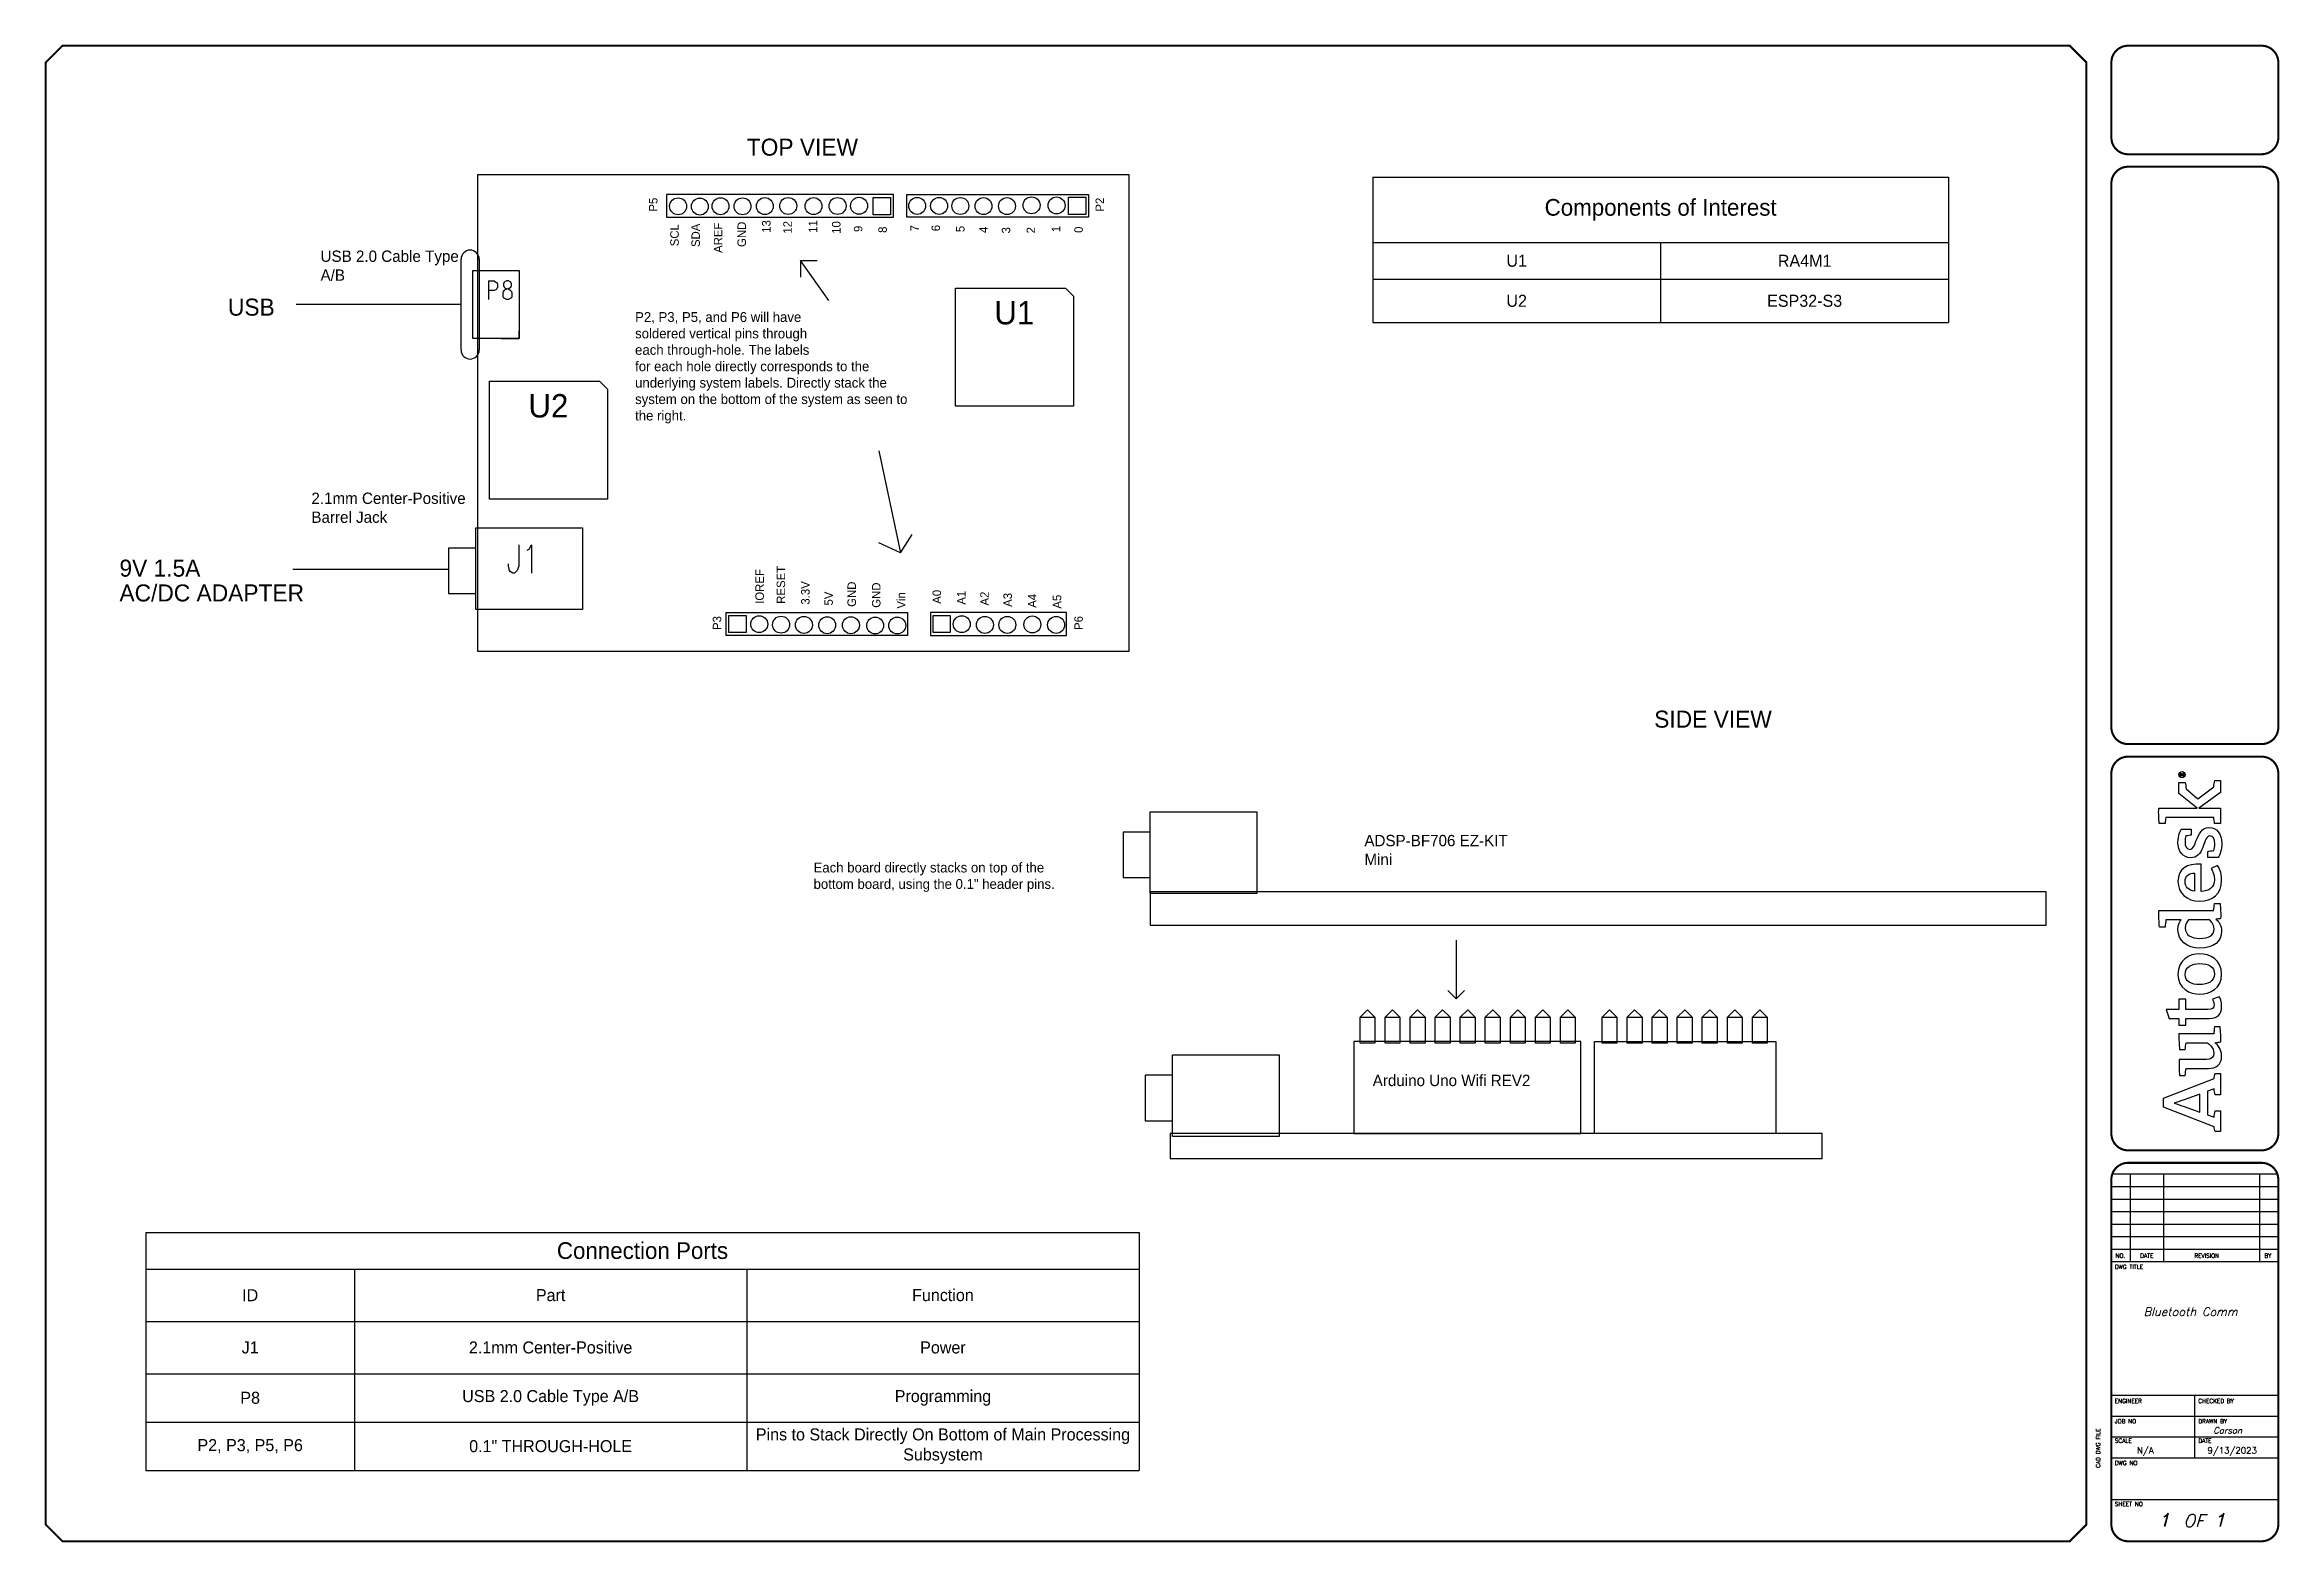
# Model space of a CAD drawing. Header units: inches. Extents: x 0 to 33.5, y 0.1 to 22.5.
import ezdxf
from ezdxf.enums import TextEntityAlignment as Align

# ---------------------------------------------------------------- set-up
doc = ezdxf.new("R2010")
doc.units = ezdxf.units.IN
doc.header["$MEASUREMENT"] = 0
for name, color, linetype in [('LAYER_1', 160, 'Continuous'), ('LAYNR1', 2, 'Continuous'), ('TITLE', 7, 'Continuous'), ('WIRES', 7, 'Continuous')]:
    doc.layers.add(name, color=color, linetype=linetype)
doc.styles.add('ITALIC', font='ITALIC')
doc.styles.add('SIMPLEX', font='SIMPLEX')

# ---------------------------------------------------------------- blocks, each defined once
blk = doc.blocks.new('*T13')
at = {"color": 0, "linetype": 'ByBlock', "lineweight": -2, "transparency": 16777216}
for p, q in [((0, 0), (8.625, 0)), ((0, 0), (0, -2.176)), ((8.625, 0), (8.625, -2.176)), ((0, -0.976), (8.625, -0.976)), ((4.312, -0.976), (4.312, -2.176)), ((0, -1.526), (8.625, -1.526)), ((0, -2.176), (8.625, -2.176))]:
    blk.add_line(p, q, dxfattribs=at)
at = {"color": 0, "transparency": 16777216, "attachment_point": 5}
for s, insert, char_height, width in [('Components of Interest', (4.312, -0.488), 0.25, 8.505), ('U1', (2.156, -1.251), 0.18, 4.1925), ('RA4M1 ', (6.469, -1.251), 0.18, 4.1925), ('U2', (2.156, -1.851), 0.18, 4.1925), ('ESP32-S3', (6.469, -1.851), 0.18, 4.1925)]:
    blk.add_mtext(s, dxfattribs=dict(at, insert=insert, char_height=char_height, width=width))
blk = doc.blocks.new('*T14')
at = {"color": 0, "linetype": 'ByBlock', "lineweight": -2, "transparency": 16777216}
for p, q in [((0, 0), (14.875, 0)), ((0, 0), (0, -3.564)), ((14.875, 0), (14.875, -3.564)), ((0, -0.548), (14.875, -0.548)), ((3.125, -0.548), (3.125, -3.564)), ((9, -0.548), (9, -3.564)), ((0, -1.332), (14.875, -1.332)), ((0, -2.116), (14.875, -2.116)), ((0, -2.84), (14.875, -2.84)), ((0, -3.564), (14.875, -3.564))]:
    blk.add_line(p, q, dxfattribs=at)
at = {"color": 0, "transparency": 16777216, "attachment_point": 5}
for s, insert, char_height, width in [('Connection Ports', (7.438, -0.274), 0.25, 14.755), ('ID', (1.562, -0.94), 0.18, 3.005), ('Part', (6.062, -0.94), 0.18, 5.755), ('Function', (11.938, -0.94), 0.18, 5.755), ('J1', (1.562, -1.724), 0.18, 3.005), ('{\\C256;2.1mm Center-Positive}', (6.062, -1.724), 0.18, 5.755), ('Power', (11.938, -1.724), 0.18, 5.755), ('P8', (1.562, -2.478), 0.18, 3.005), ('{\\C256;USB 2.0 Cable Type A/B\\P}', (6.062, -2.478), 0.18, 5.755), ('Programming', (11.938, -2.478), 0.18, 5.755), ('Pins to Stack Directly On Bottom of Main Processing Subsystem', (11.938, -3.202), 0.18, 5.755), ('P2, P3, P5, P6', (1.562, -3.202), 0.18, 3.005), ('0.1" THROUGH-HOLE', (6.062, -3.202), 0.18, 5.755)]:
    blk.add_mtext(s, dxfattribs=dict(at, insert=insert, char_height=char_height, width=width))
blk = doc.blocks.new('AI9-BLK2')
at = {"layer": 'LAYER_1', "color": 7}
blk.add_circle((0, 0), 2.03, dxfattribs=at)
blk.add_open_spline([(1.7, 0), (1.7, -1), (1, -1.8), (0, -1.8), (-1, -1.8), (-1.7, -1), (-1.7, 0), (-1.7, 1), (-1, 1.8), (0, 1.8), (1, 1.8), (1.7, 1), (1.7, 0)], degree=3, knots=[0, 0, 0, 0, 1, 1, 1, 2, 2, 2, 3, 3, 3, 4, 4, 4, 4], dxfattribs=at)
blk = doc.blocks.new('AI9-BLK1')
at = {"layer": 'LAYER_1', "color": 7}
for points, knots in [([(0.7, -1.1), (0.7, -1.1), (0.2, -0.4), (0.2, -0.4), (0.1, -0.2), (0, -0.2), (-0.1, -0.1), (0.3, 0), (0.5, 0.2), (0.5, 0.5), (0.5, 0.8), (0.3, 1.1), (-0.2, 1.1), (-0.2, 1.1), (-0.8, 1.1), (-0.8, 1.1), (-0.8, 1.1), (-0.8, -1.1), (-0.8, -1.1), (-0.8, -1.1), (-0.5, -1.1), (-0.5, -1.1), (-0.5, -1.1), (-0.5, -0.1), (-0.5, -0.1), (-0.4, -0.1), (-0.3, -0.2), (-0.2, -0.3), (-0.2, -0.3), (0.3, -1.1), (0.3, -1.1), (0.3, -1.1), (0.7, -1.1), (0.7, -1.1)], [0, 0, 0, 0, 1, 1, 1, 2, 2, 2, 3, 3, 3, 4, 4, 4, 5, 5, 5, 6, 6, 6, 7, 7, 7, 8, 8, 8, 9, 9, 9, 10, 10, 10, 11, 11, 11, 11]), ([(0.2, 0.5), (0.2, 0.2), (-0.1, 0.1), (-0.3, 0.1), (-0.3, 0.1), (-0.5, 0.1), (-0.5, 0.1), (-0.5, 0.1), (-0.5, 0.8), (-0.5, 0.8), (-0.5, 0.8), (-0.2, 0.8), (-0.2, 0.8), (0.1, 0.8), (0.2, 0.7), (0.2, 0.5)], [0, 0, 0, 0, 1, 1, 1, 2, 2, 2, 3, 3, 3, 4, 4, 4, 5, 5, 5, 5])]:
    blk.add_open_spline(points, degree=3, knots=knots, dxfattribs=at)
blk = doc.blocks.new('LOGO')
for points, knots in [([(35.2, 4.3), (35.2, 4.3), (22.1, 38.1), (22.1, 38.1), (22.1, 38.1), (16.1, 38.1), (16.1, 38.1), (16.1, 38.1), (3.2, 4.3), (3.2, 4.3), (2.2, 4.2), (0.9, 4), (0, 3.7), (0, 3.7), (0, 0), (0, 0), (0, 0), (13.7, 0), (13.7, 0), (13.7, 0), (13.7, 3.7), (13.7, 3.7), (12.4, 4), (10.9, 4.3), (9.5, 4.4), (9.5, 4.4), (11.1, 8.8), (11.1, 8.8), (11.1, 8.8), (26.8, 8.8), (26.8, 8.8), (26.8, 8.8), (28.4, 4.3), (28.4, 4.3), (27, 4.2), (25.8, 4), (24.5, 3.7), (24.5, 3.7), (24.5, 0), (24.5, 0), (24.5, 0), (38.7, 0), (38.7, 0), (38.7, 0), (38.7, 3.7), (38.7, 3.7), (37.9, 3.9), (36, 4.3), (35.2, 4.3)], [0, 0, 0, 0, 1, 1, 1, 2, 2, 2, 3, 3, 3, 4, 4, 4, 5, 5, 5, 6, 6, 6, 7, 7, 7, 8, 8, 8, 9, 9, 9, 10, 10, 10, 11, 11, 11, 12, 12, 12, 13, 13, 13, 14, 14, 14, 15, 15, 15, 16, 16, 16, 16]), ([(12.8, 13.8), (12.8, 13.8), (16.6, 24.3), (16.6, 24.3), (17.8, 27.5), (18.2, 28.8), (18.8, 30.9), (18.8, 30.9), (18.9, 30.9), (18.9, 30.9), (19.6, 28.9), (20, 27.5), (21.1, 24.3), (21.1, 24.3), (24.9, 13.8), (24.9, 13.8), (24.9, 13.8), (12.8, 13.8), (12.8, 13.8)], [0, 0, 0, 0, 1, 1, 1, 2, 2, 2, 3, 3, 3, 4, 4, 4, 5, 5, 5, 6, 6, 6, 6]), ([(70.8, 23.1), (70.8, 23.1), (70.8, 27.7), (70.8, 27.7), (70.8, 27.7), (75.3, 27.7), (75.3, 27.7), (75.3, 27.7), (75.3, 34.3), (75.3, 34.3), (75.3, 34.3), (81.3, 36.2), (81.3, 36.2), (81.3, 36.2), (81.3, 27.7), (81.3, 27.7), (81.3, 27.7), (88, 27.7), (88, 27.7), (88, 27.7), (88, 23.1), (88, 23.1), (88, 23.1), (81.3, 23.1), (81.3, 23.1), (81.3, 23.1), (81.3, 8.4), (81.3, 8.4), (81.3, 5.6), (82.1, 4.3), (84.3, 4.3), (86, 4.3), (87.5, 5.1), (88, 5.5), (88, 5.5), (89.7, 0.9), (89.7, 0.9), (88.7, 0.3), (86.5, -0.7), (83.2, -0.7), (77.6, -0.7), (75.3, 2.4), (75.3, 7.4), (75.3, 7.4), (75.3, 23.1), (75.3, 23.1), (75.3, 23.1), (70.8, 23.1), (70.8, 23.1)], [0, 0, 0, 0, 1, 1, 1, 2, 2, 2, 3, 3, 3, 4, 4, 4, 5, 5, 5, 6, 6, 6, 7, 7, 7, 8, 8, 8, 9, 9, 9, 10, 10, 10, 11, 11, 11, 12, 12, 12, 13, 13, 13, 14, 14, 14, 15, 15, 15, 16, 16, 16, 16]), ([(147.1, 4.7), (147.1, 5.4), (147, 6.1), (147, 6.9), (147, 6.9), (147, 41.1), (147, 41.1), (143.4, 41.2), (139.3, 41), (136.1, 40.7), (136.1, 40.7), (136.1, 37), (136.1, 37), (137.7, 36.8), (139.6, 36.6), (141, 36.4), (141, 36.4), (141, 36.4), (141, 36.4), (141, 36.4), (141, 26.2), (141, 26.2), (140, 27.1), (138, 28.4), (134.3, 28.4), (127.3, 28.4), (122, 22.6), (122, 13.8), (122, 4.5), (126.6, -0.7), (133.4, -0.7), (137.1, -0.7), (139.6, 1.1), (141.3, 3.1), (141.3, 2.1), (141.6, 0.6), (141.8, 0), (145.2, -0.2), (148.7, 0.1), (151.7, 0.4), (151.7, 0.4), (151.7, 4.1), (151.7, 4.1), (150.2, 4.2), (148.4, 4.5), (147.1, 4.7)], [0, 0, 0, 0, 1, 1, 1, 2, 2, 2, 3, 3, 3, 4, 4, 4, 5, 5, 5, 6, 6, 6, 7, 7, 7, 8, 8, 8, 9, 9, 9, 10, 10, 10, 11, 11, 11, 12, 12, 12, 13, 13, 13, 14, 14, 14, 15, 15, 15, 15]), ([(229.4, 4.6), (229.4, 4.6), (221.5, 15.2), (221.5, 15.2), (221.5, 15.2), (228, 23), (228, 23), (229.4, 23.1), (231.3, 23.3), (232.4, 23.6), (232.4, 23.6), (232.4, 27.7), (232.4, 27.7), (232.4, 27.7), (225, 27.7), (225, 27.7), (225, 27.7), (215.2, 15.6), (215.2, 15.6), (215.2, 15.6), (215.2, 41.2), (215.2, 41.2), (211.8, 41.3), (208.2, 41.2), (205.1, 40.9), (205.1, 40.9), (205.1, 36.9), (205.1, 36.9), (206.5, 36.8), (208, 36.6), (209.1, 36.5), (209.1, 36.5), (209.1, 4.5), (209.1, 4.5), (207.8, 4.4), (206.3, 4.2), (205.1, 4), (205.1, 4), (205.1, 0), (205.1, 0), (205.1, 0), (215.2, 0), (215.2, 0), (215.2, 0), (215.2, 14.5), (215.2, 14.5), (215.2, 14.5), (225.6, 0), (225.6, 0), (225.6, 0), (233.7, 0), (233.7, 0), (233.7, 0), (233.7, 3.8), (233.7, 3.8), (232.2, 4.2), (230.6, 4.4), (229.4, 4.6)], [0, 0, 0, 0, 1, 1, 1, 2, 2, 2, 3, 3, 3, 4, 4, 4, 5, 5, 5, 6, 6, 6, 7, 7, 7, 8, 8, 8, 9, 9, 9, 10, 10, 10, 11, 11, 11, 12, 12, 12, 13, 13, 13, 14, 14, 14, 15, 15, 15, 16, 16, 16, 17, 17, 17, 18, 18, 18, 19, 19, 19, 19]), ([(59.7, -0.1), (59.5, 0.6), (59.2, 2.6), (59.1, 3.8), (57.8, 2), (54.9, -0.7), (50.2, -0.7), (44.2, -0.7), (42, 3.1), (42, 8.1), (42, 8.1), (42, 22.9), (42, 22.9), (40.6, 23.2), (38.8, 23.4), (37.3, 23.5), (37.3, 23.5), (37.3, 27.3), (37.3, 27.3), (40.3, 27.6), (44.4, 27.8), (48, 27.6), (48, 27.6), (48, 9.3), (48, 9.3), (48, 6.2), (49.1, 4.5), (52.3, 4.5), (55.8, 4.5), (58.4, 7.9), (59, 8.6), (59, 8.6), (59, 23), (59, 23), (57.8, 23.2), (56, 23.4), (54.6, 23.5), (54.6, 23.5), (54.6, 27.3), (54.6, 27.3), (57.6, 27.7), (61.5, 27.8), (65, 27.7), (65, 27.7), (65, 4.6), (65, 4.6), (66.3, 4.4), (68.1, 4.2), (69.6, 4.1), (69.6, 4.1), (69.6, 0.3), (69.6, 0.3), (66.7, 0), (63, -0.2), (59.7, -0.1)], [0, 0, 0, 0, 1, 1, 1, 2, 2, 2, 3, 3, 3, 4, 4, 4, 5, 5, 5, 6, 6, 6, 7, 7, 7, 8, 8, 8, 9, 9, 9, 10, 10, 10, 11, 11, 11, 12, 12, 12, 13, 13, 13, 14, 14, 14, 15, 15, 15, 16, 16, 16, 17, 17, 17, 18, 18, 18, 18]), ([(104.8, -0.7), (95.2, -0.7), (91.4, 7), (91.4, 13.8), (91.4, 20.6), (95.1, 28.4), (104.6, 28.4), (114.1, 28.4), (118.3, 20.8), (118.3, 14), (118.3, 7.2), (114.2, -0.7), (104.8, -0.7)], [0, 0, 0, 0, 1, 1, 1, 2, 2, 2, 3, 3, 3, 4, 4, 4, 4]), ([(104.5, 23.6), (99.6, 23.6), (97.8, 19.5), (97.8, 14), (97.8, 8.5), (99.9, 4.1), (104.8, 4.1), (109.8, 4.1), (111.8, 8.2), (111.8, 13.8), (111.8, 19.3), (109.5, 23.6), (104.5, 23.6)], [0, 0, 0, 0, 1, 1, 1, 2, 2, 2, 3, 3, 3, 4, 4, 4, 4]), ([(141, 7.6), (140.3, 6.7), (138.2, 4.3), (135, 4.3), (130.5, 4.3), (128.5, 8.1), (128.5, 13.8), (128.5, 19.6), (130.9, 23.5), (135.4, 23.5), (138.3, 23.5), (139.9, 22.3), (141, 21.3), (141, 21.3), (141, 7.6), (141, 7.6)], [0, 0, 0, 0, 1, 1, 1, 2, 2, 2, 3, 3, 3, 4, 4, 4, 5, 5, 5, 5]), ([(167.6, 4.1), (171.4, 4.1), (173.8, 5.5), (175, 6.2), (175, 6.2), (177.1, 2.1), (177.1, 2.1), (175.5, 1.1), (172.6, -0.7), (167.2, -0.7), (158.2, -0.7), (153.3, 5.5), (153.3, 14), (153.3, 22.5), (158.9, 28.4), (166.4, 28.4), (174.6, 28.4), (178.7, 22.5), (177.9, 12.9), (177.9, 12.9), (159.8, 12.9), (159.8, 12.9), (160, 7.9), (162.3, 4.1), (167.6, 4.1)], [0, 0, 0, 0, 1, 1, 1, 2, 2, 2, 3, 3, 3, 4, 4, 4, 5, 5, 5, 6, 6, 6, 7, 7, 7, 8, 8, 8, 8]), ([(172, 17.3), (171.9, 20.8), (170.4, 23.7), (166.3, 23.7), (162.6, 23.7), (160.6, 21.2), (159.9, 17.3), (159.9, 17.3), (172, 17.3), (172, 17.3)], [0, 0, 0, 0, 1, 1, 1, 2, 2, 2, 3, 3, 3, 3]), ([(193.3, 16.4), (190.2, 17.6), (187.8, 18.3), (187.8, 20.5), (187.8, 22.6), (189.9, 23.7), (192.6, 23.7), (194.1, 23.7), (195.6, 23.5), (196.8, 23.1), (196.9, 21.9), (197.1, 20.1), (197.3, 19.6), (197.3, 19.6), (201.3, 19.6), (201.3, 19.6), (201.3, 19.6), (201.3, 26.1), (201.3, 26.1), (200.2, 26.8), (197.1, 28.4), (192.4, 28.4), (186.5, 28.4), (182.2, 25), (182.2, 20.1), (182.2, 15.7), (184.9, 13.4), (189.1, 11.9), (193.4, 10.4), (196.7, 9.3), (196.7, 7.2), (196.7, 5.1), (195, 3.9), (191.4, 3.9), (189.9, 3.9), (188.1, 4.1), (187, 4.6), (186.9, 5.9), (186.6, 7.8), (186.3, 8.4), (186.3, 8.4), (182.3, 8.4), (182.3, 8.4), (182.3, 8.4), (182.3, 1.6), (182.3, 1.6), (182.3, 1.6), (182.3, 1.6), (182.3, 1.6), (184.1, 0.5), (187.5, -0.8), (191.8, -0.8), (198.3, -0.8), (202.4, 2.6), (202.4, 7.8), (202.4, 12.5), (197.8, 14.6), (193.3, 16.4)], [0, 0, 0, 0, 1, 1, 1, 2, 2, 2, 3, 3, 3, 4, 4, 4, 5, 5, 5, 6, 6, 6, 7, 7, 7, 8, 8, 8, 9, 9, 9, 10, 10, 10, 11, 11, 11, 12, 12, 12, 13, 13, 13, 14, 14, 14, 15, 15, 15, 16, 16, 16, 17, 17, 17, 18, 18, 18, 19, 19, 19, 19])]:
    blk.add_open_spline(points, degree=3, knots=knots)
for name, p in [('AI9-BLK2', (237.6, 25.7)), ('AI9-BLK1', (237.8, 25.7))]:
    blk.add_blockref(name, p)
blk = doc.blocks.new('NO_NUM_acade_title')
at = {"layer": 'TITLE'}
for p, q in [((30.594, 22.177), (30.594, 20.781)), ((30.969, 5.531), (33.469, 5.531)), ((31.25, 5.531), (31.25, 4.219)), ((31.75, 5.531), (31.75, 4.219)), ((33.188, 5.531), (33.188, 4.219)), ((30.969, 5.344), (33.469, 5.344)), ((30.969, 5.156), (33.469, 5.156)), ((30.969, 4.969), (33.469, 4.969)), ((30.969, 4.781), (33.469, 4.781)), ((30.969, 4.594), (33.469, 4.594)), ((30.969, 4.406), (33.469, 4.406)), ((30.969, 4.219), (33.469, 4.219)), ((30.594, 0.281), (30.594, 2.214)), ((30.969, 2.219), (33.469, 2.219)), ((32.219, 1.281), (32.219, 2.219)), ((30.969, 1.906), (33.469, 1.906)), ((30.969, 1.594), (33.469, 1.594)), ((30.969, 1.281), (33.469, 1.281)), ((30.969, 0.656), (33.469, 0.656))]:
    blk.add_line(p, q, dxfattribs=at)
at = {"layer": 'TITLE', "const_width": 0.0312}
blk.add_lwpolyline([(30.594, 0.281), (30.594, 22.177), (30.344, 22.427), (0.281, 22.427), (0.031, 22.177), (0.031, 0.281), (0.281, 0.031), (30.344, 0.031)], close=True, dxfattribs=at)
for points in [[(31.219, 22.427, 0.414214), (30.969, 22.177, 0.414214)], [(33.469, 22.177, 0.414214), (33.219, 22.427, 0.414214)], [(30.969, 21.052, 0.414214), (31.219, 20.802, 0.414214)], [(33.219, 20.802, 0.414214), (33.469, 21.052, 0.414214)], [(31.219, 20.615, 0.414214), (30.969, 20.365, 0.414214)], [(33.469, 20.365, 0.414214), (33.219, 20.615, 0.414214)], [(30.969, 12.219, 0.414214), (31.219, 11.969, 0.414214)], [(33.219, 11.969, 0.414214), (33.469, 12.219, 0.414214)], [(31.219, 11.781, 0.414214), (30.969, 11.531, 0.414214)], [(33.469, 11.531, 0.414214), (33.219, 11.781, 0.414214)], [(30.969, 6.135, 0.414214), (31.219, 5.885, 0.414214)], [(33.219, 5.885, 0.414214), (33.469, 6.135, 0.414214)], [(31.219, 5.698, 0.414214), (30.969, 5.448, 0.414214)], [(33.469, 5.448, 0.414214), (33.219, 5.698, 0.414214)], [(30.969, 0.281, 0.414214), (31.219, 0.031, 0.414214)], [(33.219, 0.031, 0.414214), (33.469, 0.281, 0.414214)]]:
    blk.add_lwpolyline(points, format="xyb", dxfattribs=at)
for points in [[(33.219, 22.427), (31.219, 22.427)], [(30.969, 22.177), (30.969, 21.052)], [(33.469, 22.177), (33.469, 21.052)], [(33.219, 20.802), (31.219, 20.802)], [(33.219, 20.615), (31.219, 20.615)], [(30.969, 20.365), (30.969, 12.219)], [(33.469, 20.365), (33.469, 12.219)], [(31.219, 11.969), (33.219, 11.969)], [(31.219, 11.781), (33.219, 11.781)], [(31.219, 5.885), (33.219, 5.885)], [(31.219, 5.698), (33.219, 5.698)], [(30.969, 5.448), (30.969, 0.281)], [(33.469, 5.448), (33.469, 0.281)], [(31.219, 0.031), (33.219, 0.031)]]:
    blk.add_lwpolyline(points, dxfattribs=at)
at = {"layer": 'TITLE', "color": 7, "const_width": 0.0312}
for points in [[(30.969, 11.531), (30.969, 6.135)], [(33.469, 11.531), (33.469, 6.135)]]:
    blk.add_lwpolyline(points, dxfattribs=at)
at = {"xscale": 0.02250000000000085, "yscale": 0.02250000000000085, "zscale": 0.02250000000000085, "rotation": 90}
blk.add_blockref('LOGO', (32.605, 6.167), dxfattribs=at)
at = {"layer": 'TITLE', "color": 1, "style": 'SIMPLEX'}
for s, p in [('DWG TITLE', (31.021, 4.109)), ('ENGINEER', (31.021, 2.099)), ('CHECKED BY', (32.271, 2.099)), ('JOB NO', (31.021, 1.797)), ('DRAWN BY', (32.271, 1.797)), ('SCALE', (31.021, 1.505)), ('DATE', (32.271, 1.505)), ('DWG NO', (31.021, 1.172)), ('SHEET NO', (31.021, 0.557))]:
    blk.add_text(s, height=0.0625, dxfattribs=at).set_placement(p)
at = {"layer": 'TITLE', "color": 1}
for s, height, style, p in [('NO.', 0.0625, 'SIMPLEX', (31.104, 4.307)), ('DATE', 0.0625, 'SIMPLEX', (31.5, 4.307)), ('REVISION', 0.0625, 'SIMPLEX', (32.396, 4.307)), ('BY', 0.0625, 'SIMPLEX', (33.313, 4.307)), ('OF', 0.1875, 'ITALIC', (32.208, 0.339))]:
    blk.add_text(s, height=height, dxfattribs=dict(at, style=style)).set_placement(p, align=Align.MIDDLE)
at = {"layer": 'TITLE', "color": 1, "style": 'SIMPLEX'}
blk.add_text('CAD DWG FILE', height=0.0625, rotation=90, dxfattribs=at).set_placement((30.802, 1.13))
at = {"layer": 'TITLE', "color": 1, "style": 'ITALIC'}
for tag, height, p in [('TITLE#1', 0.125, (32.156, 3.406)), ('TITLE#2', 0.125, (32.156, 3.204)), ('TITLE#3', 0.125, (32.156, 3.001)), ('TITLE#4', 0.125, (32.156, 2.799)), ('DWG#', 0.2, (32.156, 0.826))]:
    blk.add_attdef(tag, text='', height=height, dxfattribs=at).set_placement(p, align=Align.CENTER)
at = {"layer": 'TITLE', "color": 1, "style": 'SIMPLEX'}
blk.add_attdef('CAD#', (30.826, 1.958), '', height=0.0938, rotation=90, dxfattribs=at)
at = {"layer": 'TITLE', "color": 1}
for tag, p, height, style in [('ENGINEER', (31.237, 1.958), 0.0938, 'ITALIC'), ('CHKDBY', (32.424, 1.958), 0.0938, 'ITALIC'), ('JOB#', (31.464, 1.644), 0.0938, 'SIMPLEX'), ('DRAWNBY', (32.494, 1.644), 0.0938, 'ITALIC'), ('SCALE', (31.353, 1.344), 0.0938, 'SIMPLEX'), ('DATE', (32.408, 1.344), 0.0938, 'SIMPLEX'), ('SHTS', (32.532, 0.25), 0.2, 'ITALIC')]:
    blk.add_attdef(tag, p, '', height=height, dxfattribs=dict(at, style=style))
at = {"layer": 'TITLE', "color": 1, "style": 'ITALIC'}
blk.add_attdef('SH#', text='', height=0.2, dxfattribs=at).set_placement((31.881, 0.25), align=Align.RIGHT)
at = {"layer": 'TITLE', "color": 7, "flags": 9}
blk.add_attdef('WD_TB', (31.219, 0.031), '', height=0.125, dxfattribs=at)

msp = doc.modelspace()

# ---------------------------------------------------------------- linework, layer by layer
for p, q in [((11.729, 18.704), (11.304, 19.303)), ((11.304, 19.303), (11.554, 19.303)), ((11.304, 19.303), (11.304, 19.178)), ((11.304, 19.178), (11.304, 19.053)), ((12.479, 16.454), (12.804, 14.928)), ((12.804, 14.928), (12.479, 15.079)), ((12.804, 14.928), (12.979, 15.204)), ((21.125, 9.125), (21.125, 8.25)), ((21.125, 8.25), (21, 8.375)), ((21.125, 8.25), (21.25, 8.375)), ((19.686, 7.973), (19.797, 8.084)), ((19.797, 8.084), (19.908, 7.973)), ((20.061, 7.973), (20.172, 8.084)), ((20.172, 8.084), (20.283, 7.973)), ((20.436, 7.973), (20.547, 8.084)), ((20.547, 8.084), (20.658, 7.973)), ((20.811, 7.973), (20.922, 8.084)), ((20.922, 8.084), (21.033, 7.973)), ((21.186, 7.973), (21.297, 8.084)), ((21.297, 8.084), (21.408, 7.973)), ((21.561, 7.973), (21.672, 8.084)), ((21.672, 8.084), (21.783, 7.973)), ((21.936, 7.973), (22.047, 8.084)), ((22.047, 8.084), (22.158, 7.973)), ((22.311, 7.973), (22.422, 8.084)), ((22.422, 8.084), (22.533, 7.973)), ((22.686, 7.973), (22.797, 8.084)), ((22.797, 8.084), (22.908, 7.973)), ((23.311, 7.973), (23.422, 8.084)), ((23.422, 8.084), (23.533, 7.973)), ((23.686, 7.973), (23.797, 8.084)), ((23.797, 8.084), (23.908, 7.973)), ((24.061, 7.973), (24.172, 8.084)), ((24.172, 8.084), (24.283, 7.973)), ((24.436, 7.973), (24.547, 8.084)), ((24.547, 8.084), (24.658, 7.973)), ((24.811, 7.973), (24.922, 8.084)), ((24.922, 8.084), (25.033, 7.973)), ((25.186, 7.973), (25.297, 8.084)), ((25.297, 8.084), (25.408, 7.973)), ((25.561, 7.973), (25.672, 8.084)), ((25.672, 8.084), (25.783, 7.973))]:
    msp.add_line(p, q)
for points in [[(19.686, 7.973), (19.908, 7.973), (19.908, 7.584), (19.686, 7.584)], [(20.061, 7.973), (20.283, 7.973), (20.283, 7.584), (20.061, 7.584)], [(20.436, 7.973), (20.658, 7.973), (20.658, 7.584), (20.436, 7.584)], [(20.811, 7.973), (21.033, 7.973), (21.033, 7.584), (20.811, 7.584)], [(21.186, 7.973), (21.408, 7.973), (21.408, 7.584), (21.186, 7.584)], [(21.561, 7.973), (21.783, 7.973), (21.783, 7.584), (21.561, 7.584)], [(21.936, 7.973), (22.158, 7.973), (22.158, 7.584), (21.936, 7.584)], [(22.311, 7.973), (22.533, 7.973), (22.533, 7.584), (22.311, 7.584)], [(22.686, 7.973), (22.908, 7.973), (22.908, 7.584), (22.686, 7.584)], [(23.311, 7.973), (23.533, 7.973), (23.533, 7.584), (23.311, 7.584)], [(23.686, 7.973), (23.908, 7.973), (23.908, 7.584), (23.686, 7.584)], [(24.061, 7.973), (24.283, 7.973), (24.283, 7.584), (24.061, 7.584)], [(24.436, 7.973), (24.658, 7.973), (24.658, 7.584), (24.436, 7.584)], [(24.811, 7.973), (25.033, 7.973), (25.033, 7.584), (24.811, 7.584)], [(25.186, 7.973), (25.408, 7.973), (25.408, 7.584), (25.186, 7.584)], [(25.561, 7.973), (25.783, 7.973), (25.783, 7.584), (25.561, 7.584)]]:
    msp.add_lwpolyline(points, close=True)
for centre in [(9.471, 20.116), (9.797, 20.113), (10.106, 20.118), (10.436, 20.116), (10.77, 20.119), (11.121, 20.121), (11.499, 20.119), (11.86, 20.121), (12.181, 20.124), (13.052, 20.122), (13.38, 20.123), (13.698, 20.121), (14.045, 20.12), (14.397, 20.12), (14.765, 20.131), (15.139, 20.13), (10.686, 13.859), (11.013, 13.851), (11.356, 13.847), (11.704, 13.843), (12.059, 13.843), (12.423, 13.839), (12.754, 13.839), (13.719, 13.859), (14.067, 13.847), (14.402, 13.847), (14.777, 13.855), (15.133, 13.847)]:
    msp.add_circle(centre, 0.127)
at = {"layer": 'LAYNR1', "color": 7}
for points in [[(6.465, 13.454), (16.229, 13.454), (16.229, 20.589), (6.465, 20.589), (6.465, 13.454)], [(12.695, 20.292), (9.298, 20.292), (9.298, 19.953), (12.695, 19.953), (12.695, 20.292)], [(12.65, 19.991), (12.392, 19.991), (12.392, 20.25), (12.65, 20.25), (12.65, 19.991)], [(15.617, 19.953), (12.899, 19.953), (12.899, 20.292), (15.617, 20.292), (15.617, 19.953)], [(15.576, 19.993), (15.318, 19.993), (15.318, 20.252), (15.576, 20.252), (15.576, 19.993)], [(7.093, 19.154), (7.093, 18.135), (6.397, 18.135), (6.397, 19.154), (7.093, 19.154)], [(6.9, 18.998), (6.867, 18.982), (6.858, 18.957), (6.858, 18.932), (6.867, 18.907), (6.883, 18.89), (6.925, 18.882), (6.95, 18.865), (6.975, 18.84), (6.983, 18.815), (6.983, 18.773), (6.975, 18.748), (6.967, 18.74), (6.933, 18.723), (6.9, 18.723), (6.867, 18.74), (6.858, 18.748), (6.85, 18.773), (6.85, 18.815), (6.858, 18.84), (6.875, 18.865), (6.908, 18.882), (6.942, 18.89), (6.967, 18.907), (6.975, 18.932), (6.975, 18.957), (6.967, 18.982), (6.933, 18.998), (6.9, 18.998)], [(15.392, 17.125), (13.625, 17.125), (13.625, 18.892), (15.273, 18.892), (15.392, 18.773), (15.392, 17.125)], [(8.414, 15.731), (6.648, 15.731), (6.648, 17.497), (8.295, 17.497), (8.414, 17.378), (8.414, 15.731)], [(6.441, 15.302), (8.038, 15.302), (8.038, 14.079), (6.441, 14.079), (6.441, 15.302)], [(10.191, 14.031), (12.909, 14.031), (12.909, 13.691), (10.191, 13.691), (10.191, 14.031)], [(10.231, 13.99), (10.49, 13.99), (10.49, 13.732), (10.231, 13.732), (10.231, 13.99)], [(13.249, 13.691), (15.287, 13.691), (15.287, 14.031), (13.249, 14.031), (13.249, 13.691)], [(13.289, 13.99), (13.548, 13.99), (13.548, 13.732), (13.289, 13.732), (13.289, 13.99)], [(16.542, 11.05), (18.139, 11.05), (18.139, 9.827), (16.542, 9.827), (16.542, 11.05)], [(16.541, 9.35), (29.962, 9.35), (29.962, 9.85), (16.541, 9.85), (16.541, 9.35)], [(16.875, 7.409), (18.472, 7.409), (18.472, 6.186), (16.875, 6.186), (16.875, 7.409)], [(22.99, 7.607), (19.592, 7.607), (19.592, 6.232), (22.99, 6.232), (22.99, 6.572)], [(25.912, 6.232), (23.194, 6.232), (23.194, 7.607), (25.912, 7.607), (25.912, 6.232)], [(16.842, 5.857), (26.606, 5.857), (26.606, 6.232), (16.842, 6.232), (16.842, 5.857)]]:
    msp.add_lwpolyline(points, close=True, dxfattribs=at)
for points in [[(6.492, 19.324, 1), (6.22, 19.324)], [(6.22, 17.965, 1), (6.492, 17.965)]]:
    msp.add_lwpolyline(points, format="xyb", dxfattribs=at)
for points in [[(6.22, 17.965), (6.22, 19.324)], [(6.516, 18.135), (6.397, 18.135), (6.397, 19.154), (6.516, 19.154)], [(6.492, 19.324), (6.492, 17.965)], [(6.822, 19.154), (7.093, 19.154), (7.093, 19.035)], [(6.633, 18.998), (6.633, 18.723)], [(6.633, 18.998), (6.717, 18.998), (6.742, 18.982), (6.758, 18.973), (6.767, 18.948), (6.767, 18.907), (6.758, 18.882), (6.742, 18.865), (6.717, 18.857), (6.633, 18.857)], [(6.822, 18.135), (7.093, 18.135), (7.093, 18.253)], [(6.441, 14.996), (6.034, 14.996), (6.034, 14.317), (6.441, 14.317)], [(7.085, 15.045), (7.085, 14.725), (7.06, 14.661), (7.047, 14.648), (7.021, 14.622), (6.996, 14.622), (6.957, 14.648), (6.944, 14.661), (6.932, 14.725), (6.932, 14.763)], [(7.213, 14.968), (7.239, 14.981), (7.277, 15.045), (7.277, 14.622)], [(16.542, 10.744), (16.135, 10.744), (16.135, 10.065), (16.542, 10.065)], [(16.875, 7.103), (16.467, 7.103), (16.467, 6.423), (16.875, 6.423)]]:
    msp.add_lwpolyline(points, dxfattribs=at)
at = {"layer": 'WIRES'}
for p, q in [((6.22, 18.644), (3.753, 18.644)), ((6.034, 14.678), (3.702, 14.678))]:
    msp.add_line(p, q, dxfattribs=at)

# ---------------------------------------------------------------- block references
msp.add_blockref('NO_NUM_acade_title', (-0.031, 0.094)).add_auto_attribs({'SHTS': '1', 'DRAWNBY': 'Carson', 'SH#': '1', 'SCALE': 'N/A', 'DATE': '9/13/2023', 'TITLE#1': 'Bluetooth Comm'})
for name, p in [('*T13', (19.875, 20.551)), ('*T14', (1.5, 4.75))]:
    msp.add_blockref(name, p)

# ---------------------------------------------------------------- texts
for s, height, p in [('TOP VIEW', 0.2548, (10.5, 20.875)), ('USB', 0.2548, (2.729, 18.479)), ('U1', 0.35, (14.207, 18.348)), ('U2', 0.35, (7.229, 16.954)), ('9V 1.5A', 0.2548, (1.104, 14.57)), ('SIDE VIEW', 0.2548, (24.091, 12.309))]:
    msp.add_text(s, height=height).set_placement(p)
for s, height, p in [('P5', 0.1274, (9.162, 20.037)), ('P2', 0.1274, (15.851, 20.037)), ('SCL', 0.1274, (9.481, 19.518)), ('SDA', 0.1274, (9.798, 19.506)), ('AREF', 0.1274, (10.134, 19.418)), ('GND', 0.1274, (10.488, 19.508)), ('13', 0.1274, (10.856, 19.719)), ('12', 0.1274, (11.174, 19.707)), ('11', 0.1274, (11.555, 19.718)), ('10', 0.1274, (11.904, 19.704)), ('9', 0.127, (12.231, 19.731)), ('8', 0.127, (12.598, 19.718)), ('7', 0.127, (13.077, 19.741)), ('6', 0.127, (13.394, 19.743)), ('5', 0.127, (13.761, 19.729)), ('4', 0.127, (14.11, 19.716)), ('3', 0.127, (14.446, 19.71)), ('2', 0.127, (14.818, 19.711)), ('1', 0.127, (15.195, 19.731)), ('0', 0.127, (15.533, 19.718)), ('RESET', 0.1274, (11.074, 14.164)), ('IOREF', 0.1274, (10.756, 14.163)), ('3.3V', 0.1274, (11.441, 14.151)), ('GND', 0.1274, (12.135, 14.118)), ('GND', 0.1274, (12.502, 14.104)), ('5V', 0.1274, (11.789, 14.138)), ('Vin', 0.1274, (12.875, 14.091)), ('A0', 0.1274, (13.409, 14.164)), ('A1', 0.1274, (13.777, 14.151)), ('A2', 0.1274, (14.125, 14.138)), ('A3', 0.1274, (14.471, 14.118)), ('A4', 0.1274, (14.838, 14.104)), ('A5', 0.1274, (15.21, 14.091)), ('P3', 0.1274, (10.118, 13.772)), ('P6', 0.1274, (15.533, 13.772))]:
    msp.add_text(s, height=height, rotation=90).set_placement(p)
at = {"attachment_point": 1}
for s, width, gutter_width, heights, insert, char_height in [('USB 2.0 Cable Type A/B', 2.33589, 0.849, [0], (4.116, 19.454), 0.16988), ('P2, P3, P5, and P6 will have \\Psoldered vertical pins through\\Peach through-hole. The labels\\Pfor each hole directly corresponds to the underlying system labels. Directly stack the system on the bottom of the system as seen to the right.', 4.09655, 1.277, [2.263], (8.827, 18.532), 0.1475), ('2.1mm Center-Positive Barrel Jack', 2.33589, 0.849, [0], (3.979, 15.829), 0.16988), ('ADSP-BF706 EZ-KIT Mini', 2.33589, 0.849, [0], (19.75, 10.703), 0.16988), ('Each board directly stacks on top of the bottom board, using the 0.1" header pins.', 4.09655, 1.277, [2.263], (11.5, 10.288), 0.1475), ('Arduino Uno Wifi REV2', 2.33589, 0.849, [0], (19.875, 7.111), 0.16988)]:
    msp.add_mtext_dynamic_manual_height_columns(s, width=width, gutter_width=gutter_width, heights=heights, dxfattribs=dict(at, insert=insert, char_height=char_height))
at = {"insert": (1.104, 14.454), "char_height": 0.25482, "width": 5.35131, "attachment_point": 1}
msp.add_mtext('AC/DC ADAPTER', dxfattribs=at)

doc.saveas('drawing.dxf')
